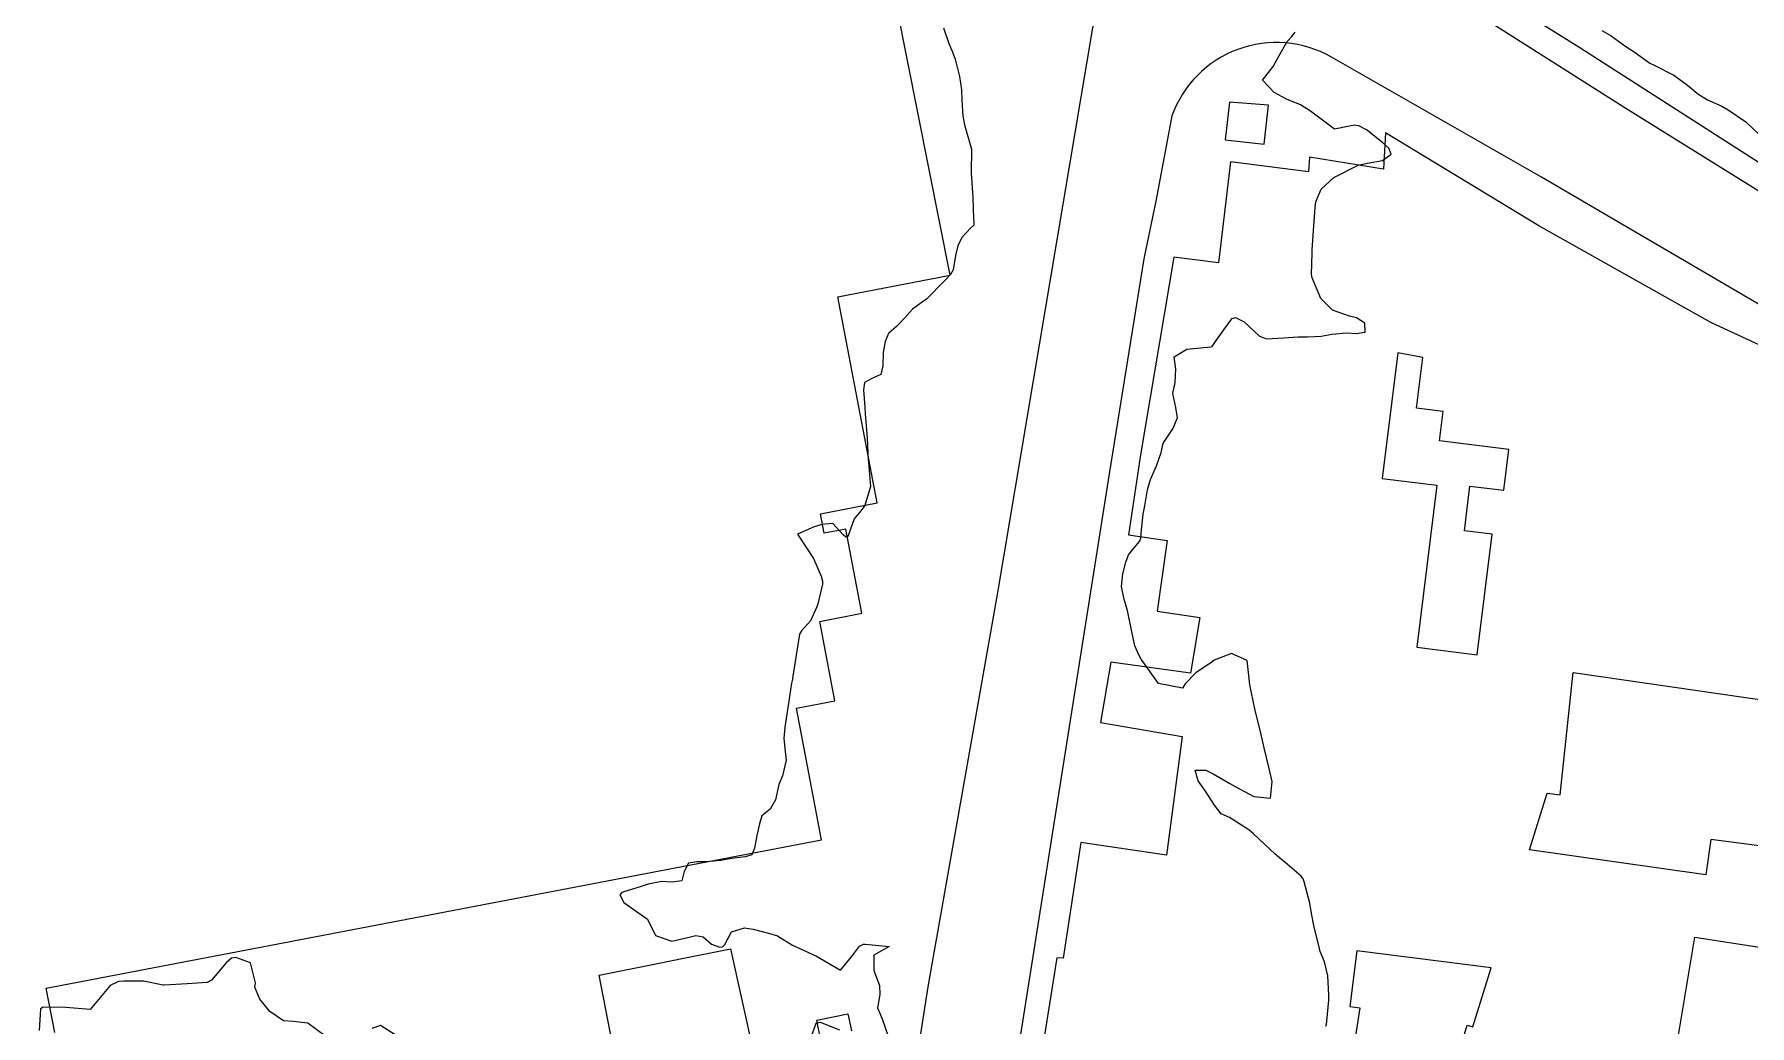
# Model space of a CAD drawing. Header units: metres. Extents: x 307586 to 320046, y 7427249 to 7434250.
# Drawn here: x 311576.6 to 311718.4, y 7431992 to 7432074 of the extents above; entities that cross this region are included whole.
import ezdxf

# ---------------------------------------------------------------- set-up
doc = ezdxf.new("R2010")
doc.units = ezdxf.units.M
doc.header["$MEASUREMENT"] = 0
for name, color, linetype in [('Curvas de Nivel 1m', 11, 'Continuous'), ('Divisa', 42, 'FENCELINE2'), ('Edificações', 30, 'Continuous'), ('Vias Primárias', 230, 'Continuous')]:
    doc.layers.add(name, color=color, linetype=linetype)
doc.linetypes.add('FENCELINE2', pattern='A,0.25,-0.1,[132,ltypeshp.shx,S=0.1,R=0,X=-0.1,Y=0],-0.1,1', length=1.45)

msp = doc.modelspace()

# ---------------------------------------------------------------- linework, layer by layer
at = {"layer": 'Curvas de Nivel 1m', "elevation": 718, "flags": 128}
for points in [[(311651.74, 7432074.48), (311652.15, 7432073.28), (311652.49, 7432072.48), (311652.71, 7432071.9), (311653.07, 7432070.47), (311653.21, 7432069.36), (311653.26, 7432068.47), (311653.33, 7432067.21), (311653.46, 7432066.47), (311654.04, 7432064.46), (311654.02, 7432062.46), (311654.17, 7432060.46), (311654.22, 7432058.7), (311654.25, 7432058.46), (311654.24, 7432058.18), (311653.96, 7432057.92), (311653.26, 7432057.16), (311652.93, 7432056.47), (311652.73, 7432055.67), (311652.52, 7432054.47), (311652.32, 7432054.08), (311651.91, 7432053.66), (311651.32, 7432053.08), (311650.76, 7432052.49), (311650.33, 7432052.06), (311649.89, 7432051.75), (311649.18, 7432051.22), (311648.54, 7432050.52), (311647.87, 7432049.81), (311647.19, 7432049.21), (311646.91, 7432048.54), (311646.74, 7432047.64), (311646.72, 7432046.54), (311646.54, 7432045.82), (311645.81, 7432045.5), (311645.2, 7432045.17), (311645.11, 7432044.56), (311645.23, 7432043.12), (311645.27, 7432042.56), (311645.39, 7432040.92), (311645.41, 7432040.55), (311645.51, 7432038.77), (311645.53, 7432038.55), (311645.7, 7432036.55), (311645.24, 7432035), (311644.91, 7432034.56), (311644.35, 7432033.89), (311643.88, 7432032.57), (311643.81, 7432032.42), (311643.66, 7432032.38), (311643.45, 7432032.57), (311642.58, 7432033.5), (311641.67, 7432033.42), (311641.05, 7432033.23), (311639.66, 7432032.62), (311640.99, 7432030.61), (311641.62, 7432029.15), (311641.73, 7432028.72), (311641.74, 7432028.6), (311641.72, 7432028.49), (311641.6, 7432027.89), (311641.33, 7432026.86), (311641.25, 7432026.6), (311640.74, 7432025.44), (311639.98, 7432024.62), (311639.82, 7432024.36), (311639.54, 7432022.62), (311639.28, 7432020.86), (311639.24, 7432020.62), (311639.17, 7432020.29), (311638.92, 7432018.63), (311638.72, 7432017.38), (311638.61, 7432016.63), (311638.54, 7432015.72), (311638.64, 7432014.63), (311638.73, 7432013.92), (311638.41, 7432012.64), (311638.13, 7432011.92), (311637.83, 7432010.64), (311637.39, 7432009.87), (311636.7, 7432009.33), (311636.53, 7432008.66), (311636.31, 7432007.71), (311636.11, 7432006.66), (311635.89, 7432006.11), (311635.34, 7432005.94), (311634.22, 7432005.8), (311633.33, 7432005.63), (311632.14, 7432005.52), (311631.33, 7432005.52), (311630.66, 7432005.4), (311630.28, 7432004.73), (311630.1, 7432003.95), (311629.31, 7432003.85), (311628.45, 7432003.89), (311627.31, 7432003.67), (311626.65, 7432003.44), (311625.31, 7432003.03), (311625.13, 7432002.97), (311624.97, 7432002.79), (311625.29, 7432002.16), (311627.27, 7432000.77), (311627.93, 7431999.43), (311629.26, 7431998.97), (311630.71, 7431999.28), (311631.26, 7431999.42), (311631.86, 7431999.31), (311632.54, 7431998.7), (311633.25, 7431998.46), (311633.45, 7431998.48), (311633.65, 7431998.69), (311634.21, 7431999.74), (311635.27, 7432000.07), (311635.99, 7431999.94), (311637.26, 7431999.62), (311638.02, 7431999.4), (311639.25, 7431998.62), (311641.24, 7431997.72), (311643.22, 7431996.57), (311644.14, 7431997.66), (311644.8, 7431998.55), (311645.11, 7431998.7), (311645.25, 7431998.71), (311647.25, 7431998.53), (311645.97, 7431997.81), (311645.98, 7431996.54), (311646.45, 7431995.3), (311646.46, 7431994.54), (311646.29, 7431993.44), (311646.67, 7431992.54), (311647.16, 7431991.11)], [(311683.35, 7431991.92), (311683.4, 7431992.1), (311683.42, 7431992.33), (311683.59, 7431994.09), (311683.6, 7431994.48), (311683.51, 7431996.1), (311683.24, 7431997.24), (311682.89, 7431998.1), (311682.76, 7431998.6), (311682.39, 7432000.11), (311682.15, 7432001.25), (311682.02, 7432002.11), (311681.57, 7432003.87), (311681.48, 7432004.12), (311681.32, 7432004.33), (311680.14, 7432005.32), (311679.34, 7432005.99), (311679.26, 7432006.06), (311679.17, 7432006.14), (311677.37, 7432007.83), (311676.98, 7432008.17), (311675.38, 7432009.18), (311674.69, 7432009.5), (311674.13, 7432010.21), (311673.41, 7432011.35), (311672.79, 7432012.23), (311672.55, 7432013.11), (311673.43, 7432013.11), (311674.02, 7432012.8), (311675.09, 7432012.2), (311675.42, 7432012.01), (311675.86, 7432011.74), (311677.4, 7432010.92), (311678.76, 7432010.79), (311678.92, 7432012.15), (311678.64, 7432013.35), (311678.44, 7432014.16), (311678.25, 7432014.96), (311677.97, 7432016.16), (311677.49, 7432018.17), (311677.06, 7432020.17), (311677.02, 7432020.67), (311676.84, 7432022.18), (311675.55, 7432022.74), (311674.11, 7432022.21), (311673.8, 7432021.96), (311673.54, 7432021.77), (311672.61, 7432021.14), (311671.71, 7432020.24), (311671.64, 7432020.11), (311671.51, 7432019.87), (311669.51, 7432020.26), (311668.09, 7432022.28), (311667.89, 7432022.63), (311667.55, 7432023.39), (311667.35, 7432024.29), (311667.31, 7432024.55), (311666.94, 7432026.3), (311666.68, 7432027.22), (311666.46, 7432028.3), (311666.57, 7432029.35), (311666.81, 7432030.3), (311667.03, 7432030.91), (311667.65, 7432031.64), (311667.95, 7432032), (311668.04, 7432032.28), (311668.08, 7432032.7), (311668.25, 7432034.28), (311668.38, 7432034.97), (311668.61, 7432036.28), (311668.84, 7432037.14), (311669.36, 7432038.27), (311669.74, 7432039.38), (311669.89, 7432040.12), (311669.97, 7432040.26), (311670.69, 7432041.33), (311671.08, 7432042.25), (311670.94, 7432043.1), (311670.69, 7432044.25), (311670.89, 7432045.17), (311670.95, 7432046.25), (311670.82, 7432047.27), (311671.85, 7432047.92), (311672.14, 7432047.95), (311673.85, 7432048.1), (311673.94, 7432048.13), (311674.01, 7432048.22), (311674.27, 7432048.63), (311675.41, 7432050.2), (311675.61, 7432050.46), (311675.88, 7432050.54), (311676.6, 7432050.18), (311677.86, 7432049), (311678.45, 7432048.76), (311679.86, 7432048.84), (311681.05, 7432048.93), (311681.86, 7432048.93), (311682.97, 7432049), (311683.86, 7432049.17), (311685.06, 7432049.28), (311685.86, 7432049.22), (311686.6, 7432049.33), (311686.57, 7432050.06), (311685.88, 7432050.5), (311685.31, 7432050.65), (311683.89, 7432051.13), (311682.93, 7432052.11), (311682.22, 7432053.82), (311682.17, 7432054.12), (311682.21, 7432055.85), (311682.22, 7432056.12), (311682.34, 7432057.74), (311682.36, 7432058.12), (311682.46, 7432059.64), (311682.53, 7432060.11), (311682.96, 7432061.16), (311684.02, 7432062.1), (311686.03, 7432063.13), (311686.79, 7432063.31), (311688.04, 7432063.51), (311688.75, 7432064.04), (311688.55, 7432064.54), (311688.05, 7432064.97), (311686.71, 7432066.06), (311686.07, 7432066.38), (311685.71, 7432066.43), (311684.06, 7432066.1), (311682.08, 7432067.59), (311681.25, 7432068.13), (311680.1, 7432068.6), (311679.08, 7432069.13), (311678.11, 7432070.17), (311679, 7432071.29), (311679.45, 7432072.15), (311680.16, 7432073.36), (311680.53, 7432073.76), (311680.82, 7432074.13)], [(311706.17, 7432074.26), (311706.95, 7432073.82), (311708.15, 7432072.96), (311708.85, 7432072.5), (311709.83, 7432071.78), (311710.14, 7432071.57), (311710.5, 7432071.41), (311712.13, 7432070.58), (311713.25, 7432069.75), (311714.11, 7432069.03), (311714.92, 7432068.54), (311716.1, 7432068), (311716.61, 7432067.7), (311718.08, 7432066.73), (311719.19, 7432065.67)], [(311600.66, 7431991.08), (311599.17, 7431992.19), (311597.97, 7431992.32), (311597.17, 7431992.38), (311596.02, 7431993.14), (311595.19, 7431994.15), (311594.78, 7431995.15), (311594.84, 7431995.52), (311594.43, 7431997.16), (311593.23, 7431997.62), (311592.86, 7431997.54), (311592.43, 7431997.18), (311591.21, 7431995.73), (311590.86, 7431995.55), (311589.2, 7431995.42), (311587.28, 7431995.32), (311587.2, 7431995.33), (311585.58, 7431995.64), (311583.94, 7431995.65), (311583.53, 7431995.61), (311582.83, 7431995.3), (311581.18, 7431993.32), (311579.17, 7431993.47), (311577.3, 7431993.49), (311577.08, 7431993.37), (311576.97, 7431991.56)], [(311606.69, 7431991.01), (311605.17, 7431991.98), (311604.46, 7431991.74)], [(311643.17, 7431991.59), (311641.55, 7431992.22), (311641.18, 7431992.15), (311640.76, 7431991)]]:
    msp.add_lwpolyline(points, dxfattribs=at)
at = {"layer": 'Divisa'}
msp.add_lwpolyline([(311858.67, 7431974.04), (311827.6, 7431993.81), (311800.58, 7432010.55), (311785.21, 7432020.97), (311774.18, 7432027.34), (311773.31, 7432027.85), (311771.43, 7432027.62), (311761.11, 7432034.23), (311759.83, 7432036.11), (311757.41, 7432038.66), (311745.31, 7432047.08), (311722.79, 7432061.01), (311704.36, 7432072.85), (311677.8, 7432089.42), (311651.11, 7432106.44), (311613.09, 7432130.96), (311577.76, 7432155), (311547.67, 7432175.2)], dxfattribs=at)
at = {"layer": 'Edificações', "elevation": 336.8}
msp.add_lwpolyline([(311578.24, 7431991.41), (311577.53, 7431995.08), (311641.65, 7432007.34), (311639.57, 7432018.23), (311642.76, 7432018.84), (311641.5, 7432025.4), (311644.98, 7432026.07), (311643.65, 7432033.02), (311641.87, 7432032.69), (311641.56, 7432034.3), (311646.25, 7432035.2), (311642.99, 7432052.25), (311652.28, 7432054.03), (311645.23, 7432089.58)], dxfattribs=at)
at = {"layer": 'Edificações'}
for points in [[(311675.37, 7432068.35), (311675.02, 7432065.23), (311678.26, 7432064.87), (311678.62, 7432068.09)], [(311689.31, 7432047.62), (311688.02, 7432037.22), (311692.52, 7432036.66), (311690.86, 7432023.27), (311695.85, 7432022.65), (311697.09, 7432032.62), (311694.81, 7432032.9), (311695.26, 7432036.6), (311698.07, 7432036.25), (311698.48, 7432039.62), (311692.75, 7432040.33), (311693.05, 7432042.77), (311690.84, 7432043.04), (311691.36, 7432047.23)], [(311697.02, 7431996.74), (311685.92, 7431998.15), (311685.34, 7431993.55), (311686.17, 7431993.44), (311684.64, 7431983.62), (311692.16, 7431982.44), (311695.03, 7431992.01), (311695.5, 7431991.87)]]:
    msp.add_lwpolyline(points, close=True, dxfattribs=at)
for points in [[(311720.01, 7432047.9), (311715.17, 7432050.12), (311700.96, 7432058.12), (311688.28, 7432065.8), (311688.13, 7432062.81), (311681.99, 7432063.8), (311681.91, 7432062.58), (311675.47, 7432063.42), (311674.47, 7432055.06), (311670.79, 7432055.52), (311668.02, 7432039.17), (311667.02, 7432032.55), (311670.24, 7432032.09), (311669.4, 7432026.26), (311672.93, 7432025.72), (311672.16, 7432021.11), (311665.56, 7432022.03), (311664.71, 7432017.03), (311671.47, 7432015.88), (311670.16, 7432006.06), (311663.1, 7432007.13), (311661.64, 7431997.54), (311661.1, 7431997.59), (311659.49, 7431987.39)], [(311731.67, 7432005.21), (311715.17, 7432007.36), (311714.78, 7432004.45), (311700.19, 7432006.52), (311701.65, 7432011.2), (311702.72, 7432011.05), (311703.8, 7432021.18), (311732.35, 7432017.04)], [(311625.06, 7431986.91), (311623.26, 7431996.14), (311634.13, 7431998.33), (311636, 7431989.87)], [(311712.25, 7431989.7), (311713.86, 7431999.3), (311730.59, 7431996.7)], [(311641.54, 7431990.99), (311641.25, 7431992.42), (311643.83, 7431992.94), (311644.12, 7431991.55)]]:
    msp.add_lwpolyline(points, dxfattribs=at)
at = {"layer": 'Vias Primárias'}
msp.add_lwpolyline([(311550.83, 7432170.28), (311578.43, 7432152.48), (311584.39, 7432148.09), (311587.09, 7432146.07), (311592.18, 7432142.45), (311623.22, 7432122.08), (311659.55, 7432098.58), (311688.13, 7432080.58), (311708.16, 7432067.86), (311736.74, 7432050.08), (311746.97, 7432043.68), (311755.06, 7432037.95), (311759.08, 7432034.52), (311776.61, 7432023.09), (311792.37, 7432013.26), (311818.82, 7431996.44), (311843.1, 7431981.18)], dxfattribs=at)
msp.add_lwpolyline([(311646.67, 7431970.78), (311650.46, 7431995.19), (311656.23, 7432027.8), (311664.59, 7432077.46, 0.14151), (311663.89, 7432083.51, 0.129188), (311658.49, 7432090.58), (311642.46, 7432100.91), (311604.25, 7432126.05), (311585.77, 7432138.34), (311582.92, 7432140.41), (311578.11, 7432144.04), (311559.63, 7432156.02)], format="xyb", dxfattribs=at)
msp.add_lwpolyline([(311680.14, 7431962.55), (311702.19, 7431959.33), (311707.5, 7431958.7, 0.174094), (311715.66, 7431960.58, 0.121743), (311718.7, 7431963.81), (311739.21, 7432004.71), (311747.69, 7432021.97, 0.133104), (311748.69, 7432027.13, 0.13776), (311745.53, 7432035.87, 0.109228), (311744.24, 7432037.04), (311730.33, 7432045.07), (311701.19, 7432062.15), (311683.81, 7432072.07, 0.466114), (311670.61, 7432067.2), (311669.32, 7432060.29), (311668.31, 7432055.39), (311665.44, 7432037.62), (311660.56, 7432006.76), (311655.82, 7431976.76, 0.370451), (311662.64, 7431965.12)], format="xyb", close=True, dxfattribs=at)

doc.saveas('drawing.dxf')
